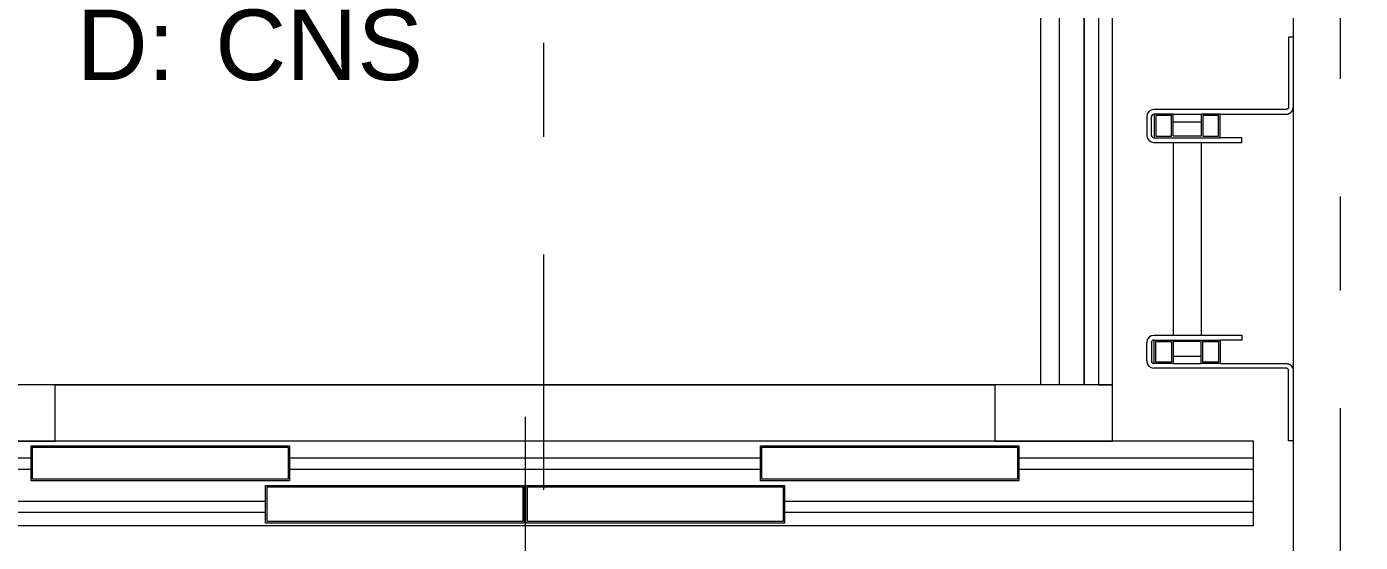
# Model space of a CAD drawing. Header units: millimetres. Extents: x -5 to 111, y -3 to 86.
# Drawn here: x 19.02 to 20.439, y 18.313 to 18.86 of the extents above; entities that cross this region are included whole.
import ezdxf

# ---------------------------------------------------------------- set-up
doc = ezdxf.new("R2010")
doc.units = ezdxf.units.MM
doc.linetypes.add('STRICHPUNKT2', pattern=[0.5, 0.25, -0.125, 0, -0.125])
for name, color, linetype, lineweight in [('A1------D-', 9, 'Continuous', 18), ('A1I6----E-', 3, 'Continuous', 25), ('A1Z29---T-', 5, 'Continuous', 18)]:
    doc.layers.add(name, color=color, linetype=linetype, lineweight=lineweight)
doc.styles.add('ARIAL', font='ARIAL.TTF')
doc.dimstyles.new('MST1_50m', dxfattribs={"dimtxt": 0.125, "dimasz": 0.05, "dimexe": 0.05, "dimexo": 0.1, "dimgap": 0.05, "dimtad": 1, "dimdec": 3, "dimzin": 9, "dimdsep": 46, "dimtxsty": 'ARIAL', "dimblk": 'ORIGIN', "dimcen": 0, "dimse1": 1, "dimse2": 1, "dimclrd": 256, "dimclre": 256, "dimclrt": 256, "dimadec": 0, "dimazin": 0, "dimtfac": 1, "dimtdec": 3, "dimtix": 1, "dimtmove": 0, "dimatfit": 3, "dimldrblk": 'ORIGIN', "dimfxl": 0, "dimlwd": -1, "dimlwe": -1, "dimarcsym": 0})

# ---------------------------------------------------------------- blocks, each defined once
blk = doc.blocks.new('Gruppe-449')
at = {"layer": 'A1I6----E-', "linetype": 'Continuous', "lineweight": 9}
for p, q in [((-30.4754, -24.1236), (-32.0254, -24.1236)), ((-30.4754, -24.1286), (-30.4754, -24.1236)), ((-30.4754, -24.1303), (-30.4754, -24.1286)), ((-30.4754, -24.1416), (-30.4754, -24.1303)), ((-31.7759, -24.1416), (-32.0254, -24.1416)), ((-30.9999, -24.1416), (-31.5009, -24.1416)), ((-30.4754, -24.1416), (-30.7249, -24.1416)), ((-30.4754, -24.1536), (-30.4754, -24.1416)), ((-31.7759, -24.1536), (-32.0254, -24.1536)), ((-30.9999, -24.1536), (-31.5009, -24.1536)), ((-30.4754, -24.1536), (-30.7249, -24.1536)), ((-30.4754, -24.1876), (-30.4754, -24.1536)), ((-31.5264, -24.1876), (-32.0254, -24.1876)), ((-30.4754, -24.1876), (-30.9744, -24.1876)), ((-30.4754, -24.1996), (-30.4754, -24.1876)), ((-31.5264, -24.1996), (-32.0254, -24.1996)), ((-30.4754, -24.1996), (-30.9744, -24.1996)), ((-30.4754, -24.2136), (-30.4754, -24.1996)), ((-30.4754, -24.2136), (-32.0254, -24.2136))]:
    blk.add_line(p, q, dxfattribs=at)
at = {"layer": 'A1I6----E-', "linetype": 'Continuous', "lineweight": 9, "flags": 128}
for points in [[(-31.5009, -24.1656), (-31.7759, -24.1656), (-31.7759, -24.1286), (-31.5009, -24.1286)], [(-31.5024, -24.1301), (-31.5024, -24.1641), (-31.7744, -24.1641), (-31.7744, -24.1301)], [(-30.9999, -24.1656), (-30.9999, -24.1286), (-30.7249, -24.1286), (-30.7249, -24.1656)], [(-30.9984, -24.1301), (-30.7264, -24.1301), (-30.7264, -24.1641), (-30.9984, -24.1641)], [(-31.2514, -24.2106), (-31.5264, -24.2106), (-31.5264, -24.1706), (-31.2514, -24.1706)], [(-31.2529, -24.1721), (-31.2529, -24.2091), (-31.5249, -24.2091), (-31.5249, -24.1721)], [(-31.2494, -24.2106), (-31.2494, -24.1706), (-30.9744, -24.1706), (-30.9744, -24.2106)], [(-30.9759, -24.1721), (-30.9759, -24.2091), (-31.2479, -24.2091), (-31.2479, -24.1721)]]:
    blk.add_lwpolyline(points, close=True, dxfattribs=at)
blk = doc.blocks.new('Gruppe-457')
at = {"layer": 'A1I6----E-', "linetype": 'Continuous', "lineweight": 9}
blk.add_line((-30.4329, -24.3386), (-30.4329, -21.9136), dxfattribs=at)
blk = doc.blocks.new('Gruppe-459')
at = {"layer": 'A1I6----E-', "linetype": 'Continuous', "lineweight": 9}
for p, q in [((-30.4379, -23.6941), (-30.4379, -23.7684)), ((-30.4329, -23.6941), (-30.4379, -23.6941)), ((-30.5889, -23.7788), (-30.5889, -23.7984)), ((-30.5839, -23.7984), (-30.5839, -23.7788)), ((-30.4406, -23.7711), (-30.5813, -23.7711)), ((-30.5813, -23.7761), (-30.5809, -23.7761)), ((-30.5809, -23.7761), (-30.5809, -23.8011)), ((-30.5609, -23.7761), (-30.5809, -23.7761)), ((-30.5624, -23.7776), (-30.5794, -23.7776)), ((-30.5794, -23.7776), (-30.5794, -23.7996)), ((-30.5624, -23.7996), (-30.5624, -23.7776)), ((-30.5609, -23.7996), (-30.5609, -23.7761)), ((-30.5609, -23.7761), (-30.5309, -23.7761)), ((-30.5309, -23.7761), (-30.5309, -23.7996)), ((-30.5109, -23.7761), (-30.5309, -23.7761)), ((-30.5124, -23.7776), (-30.5294, -23.7776)), ((-30.5294, -23.7776), (-30.5294, -23.7996)), ((-30.5124, -23.7996), (-30.5124, -23.7776)), ((-30.5109, -23.8011), (-30.5109, -23.7761)), ((-30.5109, -23.7761), (-30.4406, -23.7761)), ((-30.5609, -23.7841), (-30.5559, -23.7841)), ((-30.5559, -23.7841), (-30.5359, -23.7841)), ((-30.5359, -23.7841), (-30.5309, -23.7841)), ((-30.5809, -23.8011), (-30.5813, -23.8011)), ((-30.5813, -23.8061), (-30.4879, -23.8061)), ((-30.5809, -23.8011), (-30.5109, -23.8011)), ((-30.5794, -23.7996), (-30.5624, -23.7996)), ((-30.5309, -23.7996), (-30.5609, -23.7996)), ((-30.5609, -23.8061), (-30.5609, -24.0111)), ((-30.5309, -23.8061), (-30.5309, -24.0111)), ((-30.5294, -23.7996), (-30.5124, -23.7996)), ((-30.4879, -23.8011), (-30.5109, -23.8011)), ((-30.4879, -23.8061), (-30.4879, -23.8011)), ((-30.5889, -24.0384), (-30.5889, -24.0188)), ((-30.5839, -24.0188), (-30.5839, -24.0384)), ((-30.5813, -24.0111), (-30.4879, -24.0111)), ((-30.5809, -24.0161), (-30.5813, -24.0161)), ((-30.5809, -24.0411), (-30.5809, -24.0161)), ((-30.5809, -24.0161), (-30.5109, -24.0161)), ((-30.5794, -24.0176), (-30.5624, -24.0176)), ((-30.5794, -24.0396), (-30.5794, -24.0176)), ((-30.5624, -24.0176), (-30.5624, -24.0396)), ((-30.5309, -24.0176), (-30.5609, -24.0176)), ((-30.5609, -24.0176), (-30.5609, -24.0411)), ((-30.5309, -24.0411), (-30.5309, -24.0176)), ((-30.5294, -24.0396), (-30.5294, -24.0176)), ((-30.5294, -24.0176), (-30.5124, -24.0176)), ((-30.5124, -24.0176), (-30.5124, -24.0396)), ((-30.5109, -24.0161), (-30.5109, -24.0411)), ((-30.4879, -24.0161), (-30.5109, -24.0161)), ((-30.4879, -24.0111), (-30.4879, -24.0161)), ((-30.5609, -24.0331), (-30.5559, -24.0331)), ((-30.5559, -24.0331), (-30.5359, -24.0331)), ((-30.5359, -24.0331), (-30.5309, -24.0331)), ((-30.5813, -24.0411), (-30.5809, -24.0411)), ((-30.4406, -24.0461), (-30.5813, -24.0461)), ((-30.5609, -24.0411), (-30.5809, -24.0411)), ((-30.5624, -24.0396), (-30.5794, -24.0396)), ((-30.5609, -24.0411), (-30.5309, -24.0411)), ((-30.5109, -24.0411), (-30.5309, -24.0411)), ((-30.5124, -24.0396), (-30.5294, -24.0396)), ((-30.5109, -24.0411), (-30.4406, -24.0411)), ((-30.4379, -24.1231), (-30.4379, -24.0488)), ((-30.4329, -24.1231), (-30.4379, -24.1231))]:
    blk.add_line(p, q, dxfattribs=at)
for centre, radius, start, end in [((-30.5813, -23.7788), 0.00766, 90, 180), ((-30.5813, -23.7788), 0.00266, 90, 180), ((-30.5813, -23.7984), 0.00766, 180, 270), ((-30.5813, -23.7984), 0.00266, 180, 270), ((-30.5813, -24.0188), 0.00766, 90, 180), ((-30.5813, -24.0188), 0.00266, 90, 180), ((-30.5813, -24.0384), 0.00766, 180, 270), ((-30.5813, -24.0384), 0.00266, 180, 270)]:
    blk.add_arc(centre, radius, start, end, dxfattribs=at)
for points, weights, knots in [([(-30.4379, -23.7684), (-30.438, -23.7686), (-30.438, -23.7686), (-30.438, -23.7686), (-30.438, -23.7686), (-30.438, -23.7687), (-30.438, -23.7688), (-30.438, -23.7688), (-30.438, -23.7688), (-30.438, -23.7689), (-30.438, -23.7689), (-30.438, -23.769), (-30.438, -23.769), (-30.438, -23.769), (-30.438, -23.769), (-30.438, -23.769), (-30.438, -23.7691), (-30.438, -23.7691), (-30.4381, -23.7692), (-30.4381, -23.7692), (-30.4381, -23.7692), (-30.4381, -23.7693), (-30.4381, -23.7693), (-30.4381, -23.7693), (-30.4381, -23.7693), (-30.4381, -23.7694), (-30.4381, -23.7694), (-30.4381, -23.7694), (-30.4381, -23.7694), (-30.4381, -23.7695), (-30.4381, -23.7695), (-30.4381, -23.7695), (-30.4382, -23.7695), (-30.4382, -23.7695), (-30.4382, -23.7696), (-30.4382, -23.7696), (-30.4382, -23.7696), (-30.4382, -23.7696), (-30.4382, -23.7696), (-30.4382, -23.7697), (-30.4382, -23.7697), (-30.4382, -23.7697), (-30.4383, -23.7697), (-30.4383, -23.7697), (-30.4383, -23.7697), (-30.4383, -23.7697), (-30.4383, -23.7698), (-30.4383, -23.7698), (-30.4383, -23.7698), (-30.4383, -23.7698), (-30.4384, -23.7699), (-30.4384, -23.7699), (-30.4384, -23.7699), (-30.4384, -23.7699), (-30.4384, -23.77), (-30.4385, -23.77), (-30.4385, -23.77), (-30.4385, -23.77), (-30.4385, -23.7701), (-30.4385, -23.7701), (-30.4385, -23.7701), (-30.4385, -23.7701), (-30.4386, -23.7702), (-30.4386, -23.7702), (-30.4386, -23.7702), (-30.4386, -23.7702), (-30.4386, -23.7702), (-30.4387, -23.7703), (-30.4387, -23.7703), (-30.4387, -23.7703), (-30.4387, -23.7703), (-30.4388, -23.7704), (-30.4388, -23.7704), (-30.4388, -23.7704), (-30.4388, -23.7704), (-30.4388, -23.7704), (-30.4388, -23.7704), (-30.4388, -23.7704), (-30.4389, -23.7705), (-30.4389, -23.7705), (-30.4389, -23.7705), (-30.4389, -23.7705), (-30.439, -23.7705), (-30.439, -23.7706), (-30.439, -23.7706), (-30.439, -23.7706), (-30.439, -23.7706), (-30.4391, -23.7706), (-30.4391, -23.7706), (-30.4391, -23.7706), (-30.4391, -23.7706), (-30.4391, -23.7707), (-30.4391, -23.7707), (-30.4391, -23.7707), (-30.4392, -23.7707), (-30.4392, -23.7707), (-30.4392, -23.7707), (-30.4392, -23.7707), (-30.4392, -23.7707), (-30.4393, -23.7708), (-30.4393, -23.7708), (-30.4393, -23.7708), (-30.4393, -23.7708), (-30.4394, -23.7708), (-30.4394, -23.7708), (-30.4394, -23.7708), (-30.4394, -23.7708), (-30.4394, -23.7708), (-30.4394, -23.7708), (-30.4394, -23.7708), (-30.4395, -23.7709), (-30.4395, -23.7709), (-30.4395, -23.7709), (-30.4395, -23.7709), (-30.4395, -23.7709), (-30.4396, -23.7709), (-30.4396, -23.7709), (-30.4397, -23.7709), (-30.4397, -23.7709), (-30.4397, -23.7709), (-30.4397, -23.771), (-30.4398, -23.771), (-30.4398, -23.771), (-30.4398, -23.771), (-30.4399, -23.771), (-30.4399, -23.771), (-30.4399, -23.771), (-30.4399, -23.771), (-30.4399, -23.771), (-30.44, -23.771), (-30.44, -23.771), (-30.44, -23.771), (-30.44, -23.771), (-30.4401, -23.771), (-30.4401, -23.771), (-30.4401, -23.771), (-30.4401, -23.771), (-30.4401, -23.771), (-30.4401, -23.771), (-30.4401, -23.771), (-30.4402, -23.7711), (-30.4402, -23.7711), (-30.4402, -23.7711), (-30.4402, -23.7711), (-30.4402, -23.7711), (-30.4403, -23.7711), (-30.4403, -23.7711), (-30.4403, -23.7711), (-30.4403, -23.7711), (-30.4404, -23.7711), (-30.4404, -23.7711), (-30.4404, -23.7711), (-30.4404, -23.7711), (-30.4405, -23.7711), (-30.4406, -23.7711), (-30.4406, -23.7711), (-30.4406, -23.7711)], [1, 1, 1, 1, 1, 0.999959878666, 1, 1, 1, 0.999937101754, 1, 1, 1, 1, 1, 0.999918939586, 1, 1, 1, 1, 0.999850904207, 1, 1, 1, 0.999807707285, 1, 1, 1, 0.999757922484, 1, 1, 1, 0.999929142762, 1, 0.999705543393, 1, 1, 1, 0.999915939144, 1, 1, 1, 0.999685125858, 1, 1, 1, 0.999709700994, 1, 1, 1, 0.999731581045, 1, 1, 1, 0.999751082301, 1, 1, 1, 0.999768228323, 1, 1, 1, 0.999783101258, 1, 1, 1, 0.999795780117, 1, 1, 1, 0.999806655544, 1, 1, 1, 0.999814901885, 1, 1, 1, 0.999830171234, 1, 1, 1, 0.999891314221, 1, 1, 1, 0.99988462266, 1, 1, 1, 0.999877512483, 1, 1, 1, 0.999869624299, 1, 1, 1, 0.999860973768, 1, 1, 1, 0.999851545121, 1, 1, 1, 0.999841341443, 1, 1, 1, 0.999830384629, 1, 1, 1, 0.999818721516, 1, 0.999806080225, 1, 1, 1, 0.999558471983, 1, 1, 1, 0.999862800772, 1, 1, 1, 0.99989101706, 1, 1, 1, 0.999915778244, 1, 1, 1, 0.999937278751, 1, 1, 1, 0.999955476336, 1, 1, 1, 0.999970405738, 1, 1, 1, 0.999982203581, 1, 1, 1, 1, 1, 1, 1, 1], [0, 0, 0, 1, 1, 2, 2, 3, 3, 4, 4, 5, 5, 6, 6, 7, 7, 8, 8, 9, 10, 10, 11, 11, 12, 12, 13, 13, 14, 14, 15, 15, 16, 16, 17, 17, 18, 18, 19, 19, 20, 20, 21, 21, 22, 22, 23, 23, 24, 24, 25, 25, 26, 26, 27, 27, 28, 28, 29, 29, 30, 30, 31, 31, 32, 32, 33, 33, 34, 34, 35, 35, 36, 36, 37, 37, 38, 38, 39, 39, 40, 40, 41, 41, 42, 42, 43, 43, 44, 44, 45, 45, 46, 46, 47, 47, 48, 48, 49, 49, 50, 50, 51, 51, 52, 52, 53, 53, 54, 54, 55, 55, 56, 56, 57, 57, 58, 58, 59, 59, 60, 60, 61, 61, 62, 62, 63, 63, 64, 64, 65, 65, 66, 66, 67, 67, 68, 68, 69, 69, 70, 70, 71, 71, 72, 72, 73, 73, 74, 74, 75, 75, 76, 76, 77, 78, 78, 79, 79, 79]), ([(-30.4406, -23.7761), (-30.4405, -23.7761), (-30.4402, -23.7761), (-30.4401, -23.7761), (-30.4401, -23.7761), (-30.4401, -23.7761), (-30.44, -23.776), (-30.4399, -23.776), (-30.4399, -23.776), (-30.4399, -23.776), (-30.4399, -23.776), (-30.4398, -23.776), (-30.4398, -23.776), (-30.4398, -23.776), (-30.4397, -23.776), (-30.4396, -23.776), (-30.4396, -23.776), (-30.4396, -23.776), (-30.4395, -23.776), (-30.4394, -23.776), (-30.4394, -23.776), (-30.4394, -23.776), (-30.4393, -23.7759), (-30.4392, -23.7759), (-30.4392, -23.7759), (-30.4392, -23.7759), (-30.4391, -23.7759), (-30.439, -23.7759), (-30.439, -23.7759), (-30.439, -23.7759), (-30.4389, -23.7759), (-30.4388, -23.7759), (-30.4388, -23.7759), (-30.4388, -23.7759), (-30.4387, -23.7758), (-30.4387, -23.7758), (-30.4387, -23.7758), (-30.4387, -23.7758), (-30.4386, -23.7758), (-30.4385, -23.7758), (-30.4385, -23.7758), (-30.4385, -23.7758), (-30.4384, -23.7758), (-30.4383, -23.7757), (-30.4382, -23.7757), (-30.4381, -23.7757), (-30.438, -23.7757), (-30.4379, -23.7756), (-30.4379, -23.7756), (-30.4379, -23.7756), (-30.4378, -23.7756), (-30.4377, -23.7755), (-30.4377, -23.7755), (-30.4377, -23.7755), (-30.4376, -23.7755), (-30.4375, -23.7755), (-30.4374, -23.7754), (-30.4373, -23.7754), (-30.4373, -23.7754), (-30.4373, -23.7754), (-30.4373, -23.7753), (-30.4372, -23.7753), (-30.4372, -23.7753), (-30.4372, -23.7753), (-30.4371, -23.7752), (-30.437, -23.7752), (-30.437, -23.7752), (-30.437, -23.7752), (-30.4369, -23.7752), (-30.4368, -23.7751), (-30.4367, -23.7751), (-30.4366, -23.775), (-30.4366, -23.7749), (-30.4365, -23.7749), (-30.4365, -23.7749), (-30.4364, -23.7749), (-30.4363, -23.7748), (-30.4362, -23.7747), (-30.4362, -23.7747), (-30.4362, -23.7747), (-30.4361, -23.7746), (-30.436, -23.7746), (-30.436, -23.7746), (-30.436, -23.7745), (-30.4359, -23.7745), (-30.4357, -23.7744), (-30.4357, -23.7743), (-30.4357, -23.7743), (-30.4356, -23.7742), (-30.4355, -23.7741), (-30.4354, -23.7741), (-30.4354, -23.7741), (-30.4354, -23.774), (-30.4353, -23.7739), (-30.4352, -23.7739), (-30.4351, -23.7738), (-30.4351, -23.7738), (-30.4351, -23.7738), (-30.435, -23.7737), (-30.4349, -23.7735), (-30.4349, -23.7735), (-30.4349, -23.7735), (-30.4347, -23.7733), (-30.4346, -23.7732), (-30.4346, -23.7732), (-30.4346, -23.7732), (-30.4345, -23.773), (-30.4344, -23.7729), (-30.4343, -23.7729), (-30.4343, -23.7728), (-30.4342, -23.7727), (-30.4342, -23.7726), (-30.4342, -23.7726), (-30.4342, -23.7726), (-30.4341, -23.7725), (-30.434, -23.7724), (-30.434, -23.7723), (-30.4339, -23.7722), (-30.4339, -23.7721), (-30.4338, -23.7721), (-30.4338, -23.7721), (-30.4338, -23.7721), (-30.4338, -23.772), (-30.4338, -23.7719), (-30.4338, -23.7719), (-30.4338, -23.7719), (-30.4337, -23.7718), (-30.4337, -23.7717), (-30.4337, -23.7717), (-30.4337, -23.7717), (-30.4336, -23.7716), (-30.4336, -23.7715), (-30.4336, -23.7715), (-30.4336, -23.7715), (-30.4335, -23.7714), (-30.4335, -23.7713), (-30.4335, -23.7713), (-30.4335, -23.7713), (-30.4335, -23.7713), (-30.4335, -23.7712), (-30.4334, -23.7711), (-30.4334, -23.771), (-30.4334, -23.771), (-30.4334, -23.771), (-30.4334, -23.7709), (-30.4333, -23.7708), (-30.4333, -23.7707), (-30.4333, -23.7707), (-30.4333, -23.7706), (-30.4332, -23.7705), (-30.4332, -23.7705), (-30.4332, -23.7705), (-30.4332, -23.7704), (-30.4332, -23.7703), (-30.4332, -23.7703), (-30.4332, -23.7703), (-30.4332, -23.7702), (-30.4332, -23.7701), (-30.4332, -23.7701), (-30.4332, -23.7701), (-30.4332, -23.77), (-30.4331, -23.7699), (-30.4331, -23.7699), (-30.4331, -23.7699), (-30.4331, -23.7698), (-30.4331, -23.7698), (-30.4331, -23.7698), (-30.4331, -23.7698), (-30.4331, -23.7697), (-30.4331, -23.7696), (-30.4331, -23.7696), (-30.4331, -23.7696), (-30.4331, -23.7695), (-30.4331, -23.7694), (-30.4331, -23.7694), (-30.4331, -23.7694), (-30.433, -23.7693), (-30.433, -23.7692), (-30.433, -23.7692), (-30.433, -23.7692), (-30.433, -23.7691), (-30.433, -23.769), (-30.433, -23.769), (-30.433, -23.769), (-30.433, -23.7689), (-30.433, -23.7688), (-30.433, -23.7687), (-30.4329, -23.7685), (-30.4329, -23.7684), (-30.4329, -23.7684)], [1, 1, 1, 1, 1, 1, 0.999995103912, 1, 1, 1, 0.999991335887, 1, 1, 1, 0.999986457569, 1, 1, 1, 0.999980432774, 1, 1, 1, 0.999973226867, 1, 1, 1, 0.999964809159, 1, 1, 1, 0.999955159211, 1, 1, 1, 0.999944274143, 1, 1, 1, 0.999932177258, 1, 1, 1, 0.999918927684, 1, 0.999904666468, 1, 0.99988994292, 1, 1, 1, 0.999755974562, 1, 1, 1, 0.999857613931, 1, 0.999871619553, 1, 1, 1, 0.99988382769, 1, 1, 1, 0.999894958011, 1, 1, 1, 0.999905009075, 1, 0.999914119128, 1, 0.999923201753, 1, 1, 1, 0.99978644286, 1, 1, 1, 0.999921466808, 1, 1, 1, 0.999667873536, 1, 1, 1, 0.999728037243, 1, 1, 1, 0.999894823765, 1, 0.999903224009, 1, 1, 1, 0.999631462866, 1, 1, 1, 0.999656215856, 1, 1, 1, 0.999679194919, 1, 1, 1, 0.999787803688, 1, 1, 1, 0.99992276075, 1, 0.999914244719, 1, 0.999905175402, 1, 1, 1, 0.999894961399, 1, 1, 1, 0.999883823849, 1, 1, 1, 0.99987168187, 1, 1, 1, 0.999857468766, 1, 1, 1, 0.99989900618, 1, 0.999881296138, 1, 1, 1, 0.999897128741, 1, 0.999911842039, 1, 0.999925694424, 1, 1, 1, 0.999938376774, 1, 1, 1, 0.99994987193, 1, 1, 1, 0.999960139896, 1, 1, 1, 0.999969171703, 1, 1, 1, 0.99997697962, 1, 1, 1, 0.999983591338, 1, 1, 1, 0.999989035707, 1, 1, 1, 0.999993362966, 1, 1, 1, 0.999996555183, 1, 1, 1, 1, 1], [0, 0, 0, 1, 2, 2, 3, 3, 4, 4, 5, 5, 6, 6, 7, 7, 8, 8, 9, 9, 10, 10, 11, 11, 12, 12, 13, 13, 14, 14, 15, 15, 16, 16, 17, 17, 18, 18, 19, 19, 20, 20, 21, 21, 22, 22, 23, 23, 24, 24, 25, 25, 26, 26, 27, 27, 28, 28, 29, 29, 30, 30, 31, 31, 32, 32, 33, 33, 34, 34, 35, 35, 36, 36, 37, 37, 38, 38, 39, 39, 40, 40, 41, 41, 42, 42, 43, 43, 44, 44, 45, 45, 46, 46, 47, 47, 48, 48, 49, 49, 50, 50, 51, 51, 52, 52, 53, 53, 54, 54, 55, 55, 56, 56, 57, 57, 58, 58, 59, 59, 60, 60, 61, 61, 62, 62, 63, 63, 64, 64, 65, 65, 66, 66, 67, 67, 68, 68, 69, 69, 70, 70, 71, 71, 72, 72, 73, 73, 74, 74, 75, 75, 76, 76, 77, 77, 78, 78, 79, 79, 80, 80, 81, 81, 82, 82, 83, 83, 84, 84, 85, 85, 86, 86, 87, 87, 88, 88, 89, 89, 90, 90, 91, 91, 92, 92, 93, 93, 94, 94, 95, 95, 95]), ([(-30.4406, -24.0411), (-30.4405, -24.0411), (-30.4402, -24.0411), (-30.4401, -24.0412), (-30.4401, -24.0412), (-30.4401, -24.0412), (-30.44, -24.0412), (-30.4399, -24.0412), (-30.4399, -24.0412), (-30.4399, -24.0412), (-30.4399, -24.0412), (-30.4398, -24.0412), (-30.4398, -24.0412), (-30.4398, -24.0412), (-30.4397, -24.0412), (-30.4396, -24.0412), (-30.4396, -24.0412), (-30.4396, -24.0412), (-30.4395, -24.0412), (-30.4394, -24.0413), (-30.4394, -24.0413), (-30.4394, -24.0413), (-30.4393, -24.0413), (-30.4392, -24.0413), (-30.4392, -24.0413), (-30.4392, -24.0413), (-30.4391, -24.0413), (-30.439, -24.0413), (-30.439, -24.0413), (-30.439, -24.0413), (-30.4389, -24.0413), (-30.4388, -24.0413), (-30.4388, -24.0413), (-30.4388, -24.0413), (-30.4387, -24.0414), (-30.4387, -24.0414), (-30.4387, -24.0414), (-30.4387, -24.0414), (-30.4386, -24.0414), (-30.4385, -24.0414), (-30.4385, -24.0414), (-30.4385, -24.0414), (-30.4384, -24.0414), (-30.4383, -24.0415), (-30.4382, -24.0415), (-30.4381, -24.0415), (-30.438, -24.0416), (-30.4379, -24.0416), (-30.4379, -24.0416), (-30.4379, -24.0416), (-30.4378, -24.0416), (-30.4377, -24.0417), (-30.4377, -24.0417), (-30.4377, -24.0417), (-30.4376, -24.0417), (-30.4375, -24.0417), (-30.4374, -24.0418), (-30.4373, -24.0418), (-30.4373, -24.0418), (-30.4373, -24.0418), (-30.4373, -24.0419), (-30.4372, -24.0419), (-30.4372, -24.0419), (-30.4372, -24.0419), (-30.4371, -24.042), (-30.437, -24.042), (-30.437, -24.042), (-30.437, -24.042), (-30.4369, -24.0421), (-30.4368, -24.0421), (-30.4367, -24.0422), (-30.4366, -24.0422), (-30.4366, -24.0423), (-30.4365, -24.0423), (-30.4365, -24.0423), (-30.4364, -24.0423), (-30.4363, -24.0424), (-30.4362, -24.0425), (-30.4362, -24.0425), (-30.4362, -24.0425), (-30.4361, -24.0426), (-30.436, -24.0426), (-30.436, -24.0427), (-30.436, -24.0427), (-30.4359, -24.0427), (-30.4357, -24.0428), (-30.4357, -24.0429), (-30.4357, -24.0429), (-30.4356, -24.043), (-30.4355, -24.0431), (-30.4354, -24.0431), (-30.4354, -24.0431), (-30.4354, -24.0432), (-30.4353, -24.0433), (-30.4352, -24.0433), (-30.4351, -24.0434), (-30.4351, -24.0434), (-30.4351, -24.0434), (-30.435, -24.0436), (-30.4349, -24.0437), (-30.4349, -24.0437), (-30.4349, -24.0437), (-30.4347, -24.0439), (-30.4346, -24.044), (-30.4346, -24.044), (-30.4346, -24.044), (-30.4345, -24.0442), (-30.4344, -24.0443), (-30.4343, -24.0444), (-30.4343, -24.0444), (-30.4342, -24.0445), (-30.4342, -24.0446), (-30.4342, -24.0446), (-30.4342, -24.0446), (-30.4341, -24.0447), (-30.434, -24.0448), (-30.434, -24.0449), (-30.4339, -24.045), (-30.4339, -24.0451), (-30.4338, -24.0451), (-30.4338, -24.0451), (-30.4338, -24.0451), (-30.4338, -24.0452), (-30.4338, -24.0453), (-30.4338, -24.0453), (-30.4338, -24.0453), (-30.4337, -24.0454), (-30.4337, -24.0455), (-30.4337, -24.0455), (-30.4337, -24.0455), (-30.4336, -24.0456), (-30.4336, -24.0457), (-30.4336, -24.0457), (-30.4336, -24.0457), (-30.4335, -24.0458), (-30.4335, -24.0459), (-30.4335, -24.0459), (-30.4335, -24.0459), (-30.4335, -24.0459), (-30.4335, -24.046), (-30.4334, -24.0461), (-30.4334, -24.0462), (-30.4334, -24.0462), (-30.4334, -24.0462), (-30.4334, -24.0463), (-30.4333, -24.0464), (-30.4333, -24.0465), (-30.4333, -24.0465), (-30.4333, -24.0466), (-30.4332, -24.0467), (-30.4332, -24.0467), (-30.4332, -24.0467), (-30.4332, -24.0468), (-30.4332, -24.0469), (-30.4332, -24.0469), (-30.4332, -24.0469), (-30.4332, -24.047), (-30.4332, -24.0471), (-30.4332, -24.0471), (-30.4332, -24.0471), (-30.4332, -24.0472), (-30.4331, -24.0473), (-30.4331, -24.0473), (-30.4331, -24.0473), (-30.4331, -24.0474), (-30.4331, -24.0475), (-30.4331, -24.0475), (-30.4331, -24.0475), (-30.4331, -24.0475), (-30.4331, -24.0476), (-30.4331, -24.0476), (-30.4331, -24.0476), (-30.4331, -24.0477), (-30.4331, -24.0478), (-30.4331, -24.0478), (-30.4331, -24.0478), (-30.433, -24.0479), (-30.433, -24.048), (-30.433, -24.048), (-30.433, -24.048), (-30.433, -24.0481), (-30.433, -24.0482), (-30.433, -24.0482), (-30.433, -24.0482), (-30.433, -24.0483), (-30.433, -24.0484), (-30.433, -24.0485), (-30.4329, -24.0488), (-30.4329, -24.0488), (-30.4329, -24.0488)], [1, 1, 1, 1, 1, 1, 0.999995103909, 1, 1, 1, 0.999991335884, 1, 1, 1, 0.99998645757, 1, 1, 1, 0.999980432773, 1, 1, 1, 0.999973226866, 1, 1, 1, 0.999964809159, 1, 1, 1, 0.999955159211, 1, 1, 1, 0.999944274142, 1, 1, 1, 0.999932177259, 1, 1, 1, 0.999918927684, 1, 0.999904594481, 1, 0.99988994292, 1, 1, 1, 0.999755974562, 1, 1, 1, 0.999857613931, 1, 0.999871619552, 1, 1, 1, 0.999883827689, 1, 1, 1, 0.99989495801, 1, 1, 1, 0.999905194795, 1, 0.999914187921, 1, 0.999923201753, 1, 1, 1, 0.99978644286, 1, 1, 1, 0.999921466808, 1, 1, 1, 0.999667873536, 1, 1, 1, 0.999728037242, 1, 1, 1, 0.999894823765, 1, 0.999903224009, 1, 1, 1, 0.999631462866, 1, 1, 1, 0.999656215857, 1, 1, 1, 0.99967919492, 1, 1, 1, 0.999787803687, 1, 1, 1, 0.999922760751, 1, 0.999914176305, 1, 0.999904989593, 1, 1, 1, 0.999894961399, 1, 1, 1, 0.99988382385, 1, 1, 1, 0.999871681869, 1, 1, 1, 0.999857468768, 1, 1, 1, 0.999899006179, 1, 0.99988129614, 1, 1, 1, 0.99989712681, 1, 0.99991196931, 1, 0.999925694424, 1, 1, 1, 0.999938376774, 1, 1, 1, 0.999949871929, 1, 1, 1, 0.999960139896, 1, 1, 1, 0.999969171703, 1, 1, 1, 0.999976979619, 1, 1, 1, 0.999983591338, 1, 1, 1, 0.999989035707, 1, 1, 1, 0.999993362967, 1, 1, 1, 0.999996561926, 1, 1, 1, 1, 1], [0, 0, 0, 1, 2, 2, 3, 3, 4, 4, 5, 5, 6, 6, 7, 7, 8, 8, 9, 9, 10, 10, 11, 11, 12, 12, 13, 13, 14, 14, 15, 15, 16, 16, 17, 17, 18, 18, 19, 19, 20, 20, 21, 21, 22, 22, 23, 23, 24, 24, 25, 25, 26, 26, 27, 27, 28, 28, 29, 29, 30, 30, 31, 31, 32, 32, 33, 33, 34, 34, 35, 35, 36, 36, 37, 37, 38, 38, 39, 39, 40, 40, 41, 41, 42, 42, 43, 43, 44, 44, 45, 45, 46, 46, 47, 47, 48, 48, 49, 49, 50, 50, 51, 51, 52, 52, 53, 53, 54, 54, 55, 55, 56, 56, 57, 57, 58, 58, 59, 59, 60, 60, 61, 61, 62, 62, 63, 63, 64, 64, 65, 65, 66, 66, 67, 67, 68, 68, 69, 69, 70, 70, 71, 71, 72, 72, 73, 73, 74, 74, 75, 75, 76, 76, 77, 77, 78, 78, 79, 79, 80, 80, 81, 81, 82, 82, 83, 83, 84, 84, 85, 85, 86, 86, 87, 87, 88, 88, 89, 89, 90, 90, 91, 91, 92, 92, 93, 93, 94, 94, 95, 95, 95]), ([(-30.4379, -24.0488), (-30.438, -24.0486), (-30.438, -24.0484), (-30.438, -24.0484), (-30.438, -24.0484), (-30.438, -24.0484), (-30.438, -24.0483), (-30.438, -24.0483), (-30.438, -24.0483), (-30.438, -24.0482), (-30.438, -24.0482), (-30.438, -24.0482), (-30.438, -24.0482), (-30.438, -24.0481), (-30.438, -24.0481), (-30.4381, -24.0481), (-30.4381, -24.0481), (-30.4381, -24.0481), (-30.4381, -24.048), (-30.4381, -24.048), (-30.4381, -24.048), (-30.4381, -24.048), (-30.4381, -24.048), (-30.4381, -24.0479), (-30.4381, -24.0479), (-30.4381, -24.0479), (-30.4381, -24.0479), (-30.4381, -24.0479), (-30.4381, -24.0478), (-30.4381, -24.0478), (-30.4381, -24.0478), (-30.4381, -24.0478), (-30.4381, -24.0477), (-30.4382, -24.0477), (-30.4382, -24.0477), (-30.4382, -24.0477), (-30.4382, -24.0477), (-30.4382, -24.0476), (-30.4382, -24.0476), (-30.4382, -24.0475), (-30.4382, -24.0475), (-30.4382, -24.0475), (-30.4383, -24.0475), (-30.4383, -24.0475), (-30.4383, -24.0475), (-30.4383, -24.0475), (-30.4383, -24.0474), (-30.4383, -24.0474), (-30.4383, -24.0474), (-30.4383, -24.0474), (-30.4384, -24.0473), (-30.4384, -24.0473), (-30.4384, -24.0473), (-30.4384, -24.0473), (-30.4384, -24.0472), (-30.4385, -24.0472), (-30.4385, -24.0472), (-30.4385, -24.0472), (-30.4385, -24.0471), (-30.4385, -24.0471), (-30.4385, -24.0471), (-30.4385, -24.0471), (-30.4386, -24.047), (-30.4386, -24.047), (-30.4386, -24.047), (-30.4386, -24.047), (-30.4386, -24.047), (-30.4387, -24.0469), (-30.4387, -24.0469), (-30.4387, -24.0469), (-30.4387, -24.0469), (-30.4388, -24.0468), (-30.4388, -24.0468), (-30.4388, -24.0468), (-30.4388, -24.0468), (-30.4388, -24.0468), (-30.4388, -24.0468), (-30.4388, -24.0468), (-30.4389, -24.0467), (-30.4389, -24.0467), (-30.4389, -24.0467), (-30.4389, -24.0467), (-30.439, -24.0467), (-30.439, -24.0466), (-30.439, -24.0466), (-30.439, -24.0466), (-30.439, -24.0466), (-30.4391, -24.0466), (-30.4391, -24.0466), (-30.4391, -24.0466), (-30.4391, -24.0466), (-30.4391, -24.0465), (-30.4391, -24.0465), (-30.4391, -24.0465), (-30.4392, -24.0465), (-30.4392, -24.0465), (-30.4392, -24.0465), (-30.4392, -24.0465), (-30.4392, -24.0465), (-30.4393, -24.0465), (-30.4393, -24.0465), (-30.4393, -24.0465), (-30.4393, -24.0464), (-30.4394, -24.0464), (-30.4394, -24.0464), (-30.4394, -24.0464), (-30.4394, -24.0464), (-30.4394, -24.0464), (-30.4394, -24.0464), (-30.4394, -24.0464), (-30.4395, -24.0464), (-30.4395, -24.0463), (-30.4395, -24.0463), (-30.4395, -24.0463), (-30.4395, -24.0463), (-30.4396, -24.0463), (-30.4396, -24.0463), (-30.4397, -24.0463), (-30.4397, -24.0463), (-30.4397, -24.0463), (-30.4397, -24.0463), (-30.4397, -24.0462), (-30.4397, -24.0462), (-30.4397, -24.0462), (-30.4398, -24.0462), (-30.4398, -24.0462), (-30.4399, -24.0462), (-30.4399, -24.0462), (-30.4399, -24.0462), (-30.44, -24.0462), (-30.44, -24.0462), (-30.44, -24.0462), (-30.44, -24.0462), (-30.4401, -24.0462), (-30.4401, -24.0462), (-30.4401, -24.0462), (-30.4401, -24.0462), (-30.4401, -24.0462), (-30.4401, -24.0462), (-30.4401, -24.0462), (-30.4402, -24.0462), (-30.4402, -24.0461), (-30.4402, -24.0461), (-30.4402, -24.0461), (-30.4403, -24.0461), (-30.4403, -24.0461), (-30.4403, -24.0461), (-30.4403, -24.0461), (-30.4403, -24.0461), (-30.4404, -24.0461), (-30.4404, -24.0461), (-30.4404, -24.0461), (-30.4404, -24.0461), (-30.4406, -24.0461), (-30.4406, -24.0461), (-30.4406, -24.0461)], [1, 1, 1, 1, 1, 1, 0.999957636341, 1, 1, 1, 1, 1, 0.999920749747, 1, 1, 1, 1, 1, 0.999871158587, 1, 1, 1, 0.99996009719, 1, 0.99995635499, 1, 1, 1, 0.999788548049, 1, 1, 1, 0.999734168079, 1, 1, 1, 0.999666559018, 1, 0.999915931169, 1, 1, 1, 0.99968512586, 1, 1, 1, 0.999709700992, 1, 1, 1, 0.999731581045, 1, 1, 1, 0.9997510823, 1, 1, 1, 0.999768228325, 1, 1, 1, 0.999783101258, 1, 1, 1, 0.999795780117, 1, 1, 1, 0.999806296073, 1, 1, 1, 0.999814901883, 1, 1, 1, 0.999830171236, 1, 1, 1, 0.99989131422, 1, 1, 1, 0.99988462266, 1, 1, 1, 0.999877512483, 1, 1, 1, 0.999869624299, 1, 1, 1, 0.999860973767, 1, 1, 1, 0.999851545119, 1, 1, 1, 0.999841341445, 1, 1, 1, 0.999830384628, 1, 1, 1, 0.999818721516, 1, 0.999806580182, 1, 1, 1, 0.999766931851, 1, 1, 1, 0.999833235185, 1, 0.999864885812, 1, 0.999892657462, 1, 1, 1, 0.999917218528, 1, 1, 1, 0.999938513135, 1, 1, 1, 0.999956502992, 1, 1, 1, 0.999971238239, 1, 1, 1, 0.999982820784, 1, 1, 1, 1, 1, 1, 1], [0, 0, 0, 1, 2, 2, 3, 3, 4, 4, 5, 5, 6, 6, 7, 7, 8, 8, 9, 9, 10, 10, 11, 11, 12, 12, 13, 13, 14, 14, 15, 15, 16, 16, 17, 17, 18, 18, 19, 19, 20, 20, 21, 21, 22, 22, 23, 23, 24, 24, 25, 25, 26, 26, 27, 27, 28, 28, 29, 29, 30, 30, 31, 31, 32, 32, 33, 33, 34, 34, 35, 35, 36, 36, 37, 37, 38, 38, 39, 39, 40, 40, 41, 41, 42, 42, 43, 43, 44, 44, 45, 45, 46, 46, 47, 47, 48, 48, 49, 49, 50, 50, 51, 51, 52, 52, 53, 53, 54, 54, 55, 55, 56, 56, 57, 57, 58, 58, 59, 59, 60, 60, 61, 61, 62, 62, 63, 63, 64, 64, 65, 65, 66, 66, 67, 67, 68, 68, 69, 69, 70, 70, 71, 71, 72, 72, 73, 73, 74, 74, 75, 75, 76, 76, 77, 77, 78, 78, 78])]:
    blk.add_rational_spline(points, weights, degree=2, knots=knots, dxfattribs=at)
blk = doc.blocks.new('Gruppe-465')
at = {"layer": 'A1I6----E-', "linetype": 'Continuous', "lineweight": 9}
for p, q in [((-30.7019, -22.1886), (-30.7019, -24.0636)), ((-30.6819, -24.0636), (-30.6819, -22.1886)), ((-30.6554, -24.0636), (-30.6554, -22.1886)), ((-30.6554, -22.1886), (-30.6554, -24.0636)), ((-30.7504, -24.0636), (-31.7504, -24.0636)), ((-31.7504, -24.0636), (-30.7504, -24.0636)), ((-30.7504, -24.1236), (-31.7504, -24.1236))]:
    blk.add_line(p, q, dxfattribs=at)
for points in [[(-31.7504, -24.0636), (-31.8054, -24.0636), (-31.8054, -22.1886), (-31.7504, -22.1886), (-31.7504, -22.1286), (-31.8354, -22.1286), (-31.8354, -24.1236), (-31.7504, -24.1236)], [(-30.6254, -22.1886), (-30.6404, -22.1886), (-30.6404, -24.0636), (-30.6254, -24.0636)], [(-30.6254, -24.0636), (-30.7504, -24.0636), (-30.7504, -24.1236), (-30.6254, -24.1236)]]:
    blk.add_lwpolyline(points, close=True, dxfattribs=at)
blk = doc.blocks.new('Gruppe-466')
at = {"layer": 'A1I6----E-', "linetype": 'STRICHPUNKT2', "lineweight": 9}
for p, q in [((-30.3829, -24.3386), (-30.3829, -21.9136)), ((-31.2304, -24.1753), (-31.2304, -22.0883)), ((-31.2504, -24.0976), (-31.2504, -24.4636))]:
    blk.add_line(p, q, dxfattribs=at)
at = {"layer": 'A1I6----E-'}
for name in ['Gruppe-457', 'Gruppe-465', 'Gruppe-459', 'Gruppe-449']:
    blk.add_blockref(name, (0, 0), dxfattribs=at)
blk = doc.blocks.new('_Origin')
at = {"color": 0, "linetype": 'ByBlock', "lineweight": -2}
blk.add_line((0, 0), (-1, 0), dxfattribs=at)
for points in [[(0, 0), (0, 1)], [(0, 0), (0, -1)]]:
    blk.add_lwpolyline(points)
blk.add_circle((0, 0), 0.5, dxfattribs=at)
blk = doc.blocks.new('*D224')
at = {"layer": 'A1------D-', "transparency": 16777216}
blk.add_line((5.295, 4.0007), (84.625, 4.0007), dxfattribs=at)
at = {"layer": 'Defpoints', "color": 0, "transparency": 16777216}
for p in [(84.675, 18.775), (5.245, 8.158), (84.675, 4.0007)]:
    blk.add_point(p, dxfattribs=at)
at = {"layer": 'A1------D-', "transparency": 16777216, "xscale": 0.05, "yscale": 0.05, "zscale": 0.05, "rotation": 180}
blk.add_blockref('_Origin', (5.245, 4.0007), dxfattribs=at)
at = {"layer": 'A1------D-', "transparency": 16777216, "xscale": 0.05, "yscale": 0.05, "zscale": 0.05}
blk.add_blockref('_Origin', (84.675, 4.0007), dxfattribs=at)
at = {"layer": 'A1------D-', "transparency": 16777216, "insert": (44.96, 4.1146), "char_height": 0.125, "attachment_point": 5, "style": 'ARIAL'}
blk.add_mtext('79.43', dxfattribs=at)
blk = doc.blocks.new('bbl-raumstempel')
for points in [[(0, 0), (0, -0.45), (1.2, -0.45), (1.2, 0), (0, 0)], [(0.6, -0.45), (0.6, 0)], [(0.6, -0.15), (1.2, -0.15)], [(0.6, -0.3), (1.2, -0.3)], [(1.2, -0.3), (1.2, -0.45)]]:
    blk.add_lwpolyline(points)
at = {"style": 'ARIAL'}
for s, p in [('FB:', (0.6318, -0.1083)), ('RB:', (0.6318, -0.2583)), ('FL:', (0.6318, -0.4083)), ('B:', (0.0282, -0.6971)), ('W:', (0.0282, -0.8221)), ('D:', (0.0282, -0.9478))]:
    blk.add_text(s, height=0.075, dxfattribs=at).set_placement(p)
for tag, p, height in [('RAUMBEZ', (0.0233, 0.0555), 0.125), ('FB', (0.8201, -0.1083), 0.075), ('RNR1', (0.0233, -0.285), 0.125), ('RB', (0.8201, -0.2583), 0.075), ('FLAECHE', (0.8201, -0.4083), 0.075), ('RNR2', (0.0233, -0.5428), 0.075), ('B', (0.1756, -0.6971), 0.075), ('W', (0.1756, -0.8221), 0.075), ('D', (0.1756, -0.9478), 0.075)]:
    blk.add_attdef(tag, p, '', height=height, dxfattribs=at)

msp = doc.modelspace()

# ---------------------------------------------------------------- block references
at = {"layer": 'A1I6----E-'}
msp.add_blockref('Gruppe-466', (50.8004, 42.5436), dxfattribs=at)
at = {"layer": 'A1Z29---T-'}
msp.add_blockref('bbl-raumstempel', (19.0447, 19.7515), dxfattribs=at).add_auto_attribs({'FLAECHE': '9.79', 'RAUMBEZ': 'Lift', 'RNR1': '04.058', 'RNR2': '2011.DM.04.020V', 'B': 'CNS', 'W': 'CNS', 'D': 'CNS'})

# ---------------------------------------------------------------- dimensions: what is measured, and where the dimension line sits
at = {"layer": 'A1------D-'}
dim = msp.add_linear_dim(base=(84.675, 4.0007), p1=(5.245, 8.158), p2=(84.675, 18.775), dimstyle='MST1_50m', dxfattribs=at)
dim.commit()
dim.dimension.update_dxf_attribs({"geometry": '*D224', "text_midpoint": (44.96, 4.1146)})

doc.saveas('drawing.dxf')
